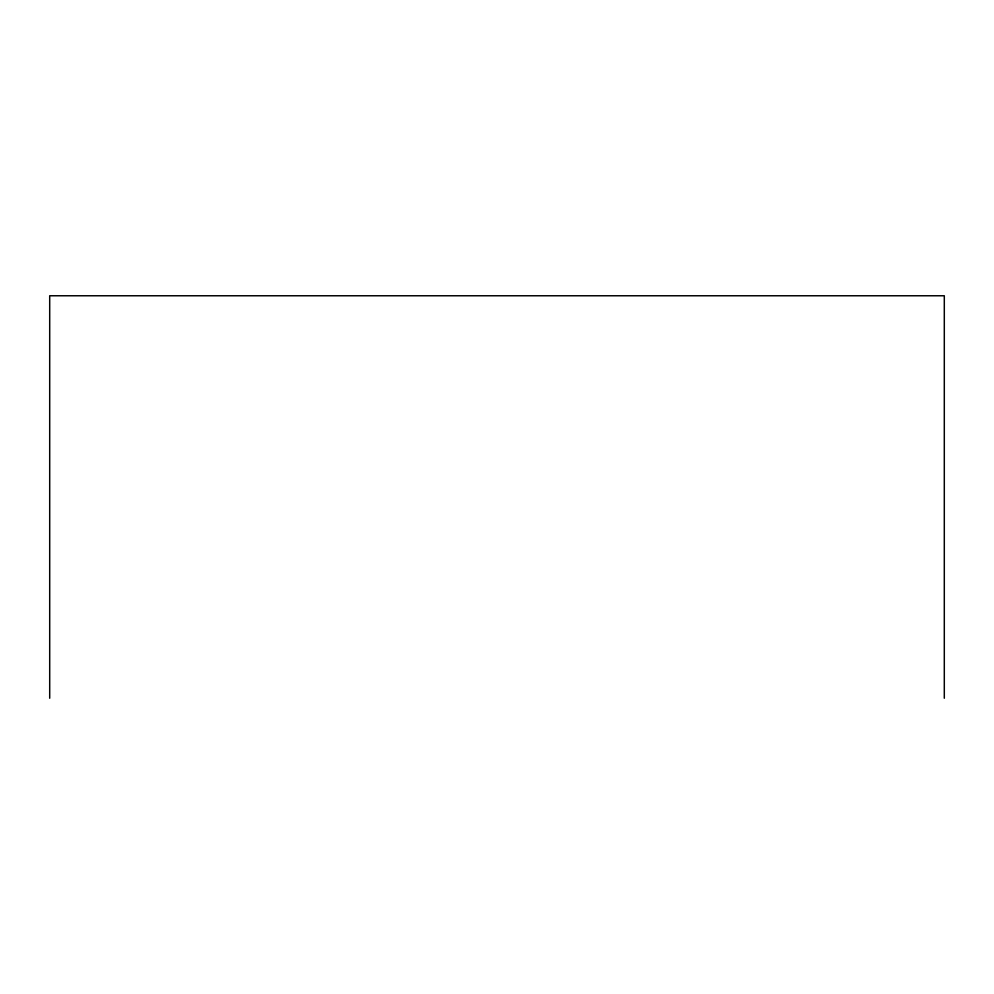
<?xml version="1.0" encoding="UTF-8"?>
<svg xmlns="http://www.w3.org/2000/svg" width="994" height="994" viewBox="0 0 994 994"><rect width="100%" height="100%" fill="white"/><g stroke="black" fill="none" stroke-linecap="round" stroke-linejoin="round"><path stroke-width="1.49" d="M944.3 698.235L944.3 295.765L49.7 295.765L49.7 698.235"/></g></svg>
